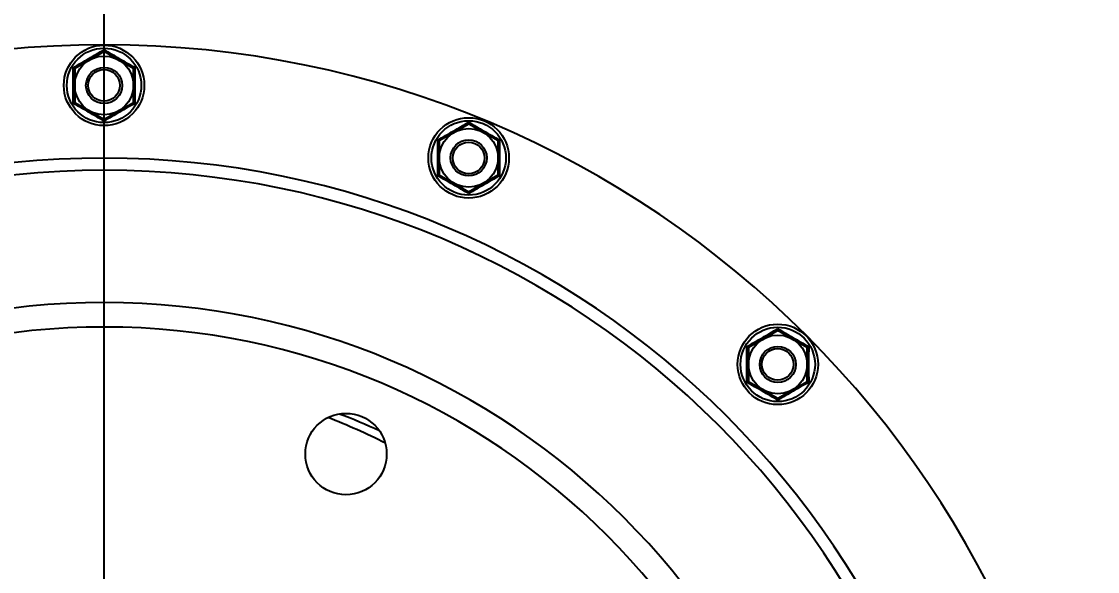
# Model space of a CAD drawing. Header units: millimetres. Extents: x 1186 to 6713, y 237 to 5598.
# Drawn here: x 4652 to 4890.3, y 4893.2 to 5015 of the extents above; entities that cross this region are included whole.
import ezdxf

# ---------------------------------------------------------------- set-up
doc = ezdxf.new("R2010")
doc.units = ezdxf.units.MM
doc.header["$LTSCALE"] = 384.175
doc.header["$PDMODE"] = 3
doc.header["$PDSIZE"] = 8
doc.layers.get('0').update_dxf_attribs({"linetype": 'CONTINUOUS'})
doc.layers.get('Defpoints').update_dxf_attribs({"linetype": 'CONTINUOUS'})
doc.layers.add('02___PRT_ALL_AXES', color=7, linetype='CONTINUOUS')
doc.styles.get("Standard").update_dxf_attribs({"font": 'calibri.ttf'})
doc.dimstyles.get("Standard").update_dxf_attribs({"dimtxt": 43.75, "dimasz": 43.75, "dimexe": 1.5, "dimexo": 1, "dimtad": 1, "dimdsep": 46, "dimtxsty": 'Standard', "dimblk": '_FILLED', "dimblk1": '_FILLED', "dimblk2": '_FILLED', "dimcen": 0.09, "dimazin": 2, "dimtol": 1, "dimtp": 0.01, "dimtm": 0.01, "dimtfac": 1, "dimtofl": 0, "dimtmove": 0, "dimatfit": 3, "dimldrblk": '_FILLED', "dimfxl": 1, "dimtolj": 1, "dimarcsym": 0})

# ---------------------------------------------------------------- blocks, each defined once
blk = doc.blocks.new('_FILLED')
at = {"color": 0, "linetype": 'ByBlock'}
blk.add_solid([(0, 0), (-1, 0.2143), (-1, -0.2143)], dxfattribs=at)
blk = doc.blocks.new('*D76')
at = {"color": 0, "lineweight": -2}
for p, q in [((4670.26, 4790.88), (4670.26, 5275.35)), ((4714.01, 5273.85), (4869.04, 5273.85)), ((5058.81, 5273.85), (4903.78, 5273.85)), ((5102.56, 4790.88), (5102.56, 5275.35))]:
    blk.add_line(p, q, dxfattribs=at)
at = {"layer": 'Defpoints', "color": 0}
for p in [(5102.56, 5273.85), (4670.26, 4789.88), (5102.56, 4789.88)]:
    blk.add_point(p, dxfattribs=at)
at = {"color": 0, "linetype": 'ByBlock', "lineweight": -2, "xscale": 43.75, "yscale": 43.75, "zscale": 43.75, "rotation": 180}
blk.add_blockref('_FILLED', (4670.26, 5273.85), dxfattribs=at)
at = {"color": 0, "linetype": 'ByBlock', "lineweight": -2, "xscale": 43.75, "yscale": 43.75, "zscale": 43.75}
blk.add_blockref('_FILLED', (5102.56, 5273.85), dxfattribs=at)
at = {"color": 0, "insert": (4886.41, 5273.85), "char_height": 43.75, "attachment_point": 5}
blk.add_mtext('\\A1;\\A1;D', dxfattribs=at)
blk = doc.blocks.new('*D77')
at = {"color": 0, "lineweight": -2}
for p, q in [((4668.11, 5195.27), (5190.52, 5195.27)), ((5189.02, 5151.52), (5189.02, 5015.08)), ((5189.02, 4833.63), (5189.02, 4970.08)), ((4668.11, 4789.88), (5190.52, 4789.88))]:
    blk.add_line(p, q, dxfattribs=at)
at = {"layer": 'Defpoints', "color": 0}
for p in [(4667.11, 5195.27), (4667.11, 4789.88), (5189.02, 4789.88)]:
    blk.add_point(p, dxfattribs=at)
at = {"color": 0, "linetype": 'ByBlock', "lineweight": -2, "xscale": 43.75, "yscale": 43.75, "zscale": 43.75}
for p, rotation in [((5189.02, 5195.27), 90), ((5189.02, 4789.88), 270)]:
    blk.add_blockref('_FILLED', p, dxfattribs=dict(at, rotation=rotation))
at = {"color": 0, "insert": (5189.02, 4992.58), "char_height": 43.75, "attachment_point": 5}
blk.add_mtext('\\A1;\\A1;E', dxfattribs=at)
blk = doc.blocks.new('*D78')
at = {"color": 0, "lineweight": -2}
for p, q in [((3990.23, 4791.94), (3990.23, 5283.6)), ((4670.26, 4791.94), (4670.26, 5283.6)), ((4033.98, 5282.1), (4311.9, 5282.1)), ((4626.51, 5282.1), (4348.59, 5282.1))]:
    blk.add_line(p, q, dxfattribs=at)
at = {"layer": 'Defpoints', "color": 0}
for p in [(4670.26, 5282.1), (3990.23, 4790.94), (4670.26, 4790.94)]:
    blk.add_point(p, dxfattribs=at)
at = {"color": 0, "linetype": 'ByBlock', "lineweight": -2, "xscale": 43.75, "yscale": 43.75, "zscale": 43.75, "rotation": 180}
blk.add_blockref('_FILLED', (3990.23, 5282.1), dxfattribs=at)
at = {"color": 0, "linetype": 'ByBlock', "lineweight": -2, "xscale": 43.75, "yscale": 43.75, "zscale": 43.75}
blk.add_blockref('_FILLED', (4670.26, 5282.1), dxfattribs=at)
at = {"color": 0, "insert": (4330.25, 5282.1), "char_height": 43.75, "attachment_point": 5}
blk.add_mtext('\\A1;\\A1;G', dxfattribs=at)

msp = doc.modelspace()

# ---------------------------------------------------------------- linework, layer by layer
at = {"linetype": 'Continuous'}
for p, q in [((4670.26321, 5008.38586), (4663.76334, 5004.63286)), ((4676.76334, 5004.63332), (4670.26321, 5008.38586)), ((4663.76334, 5004.63286), (4663.76361, 4997.1273)), ((4676.76361, 4997.12776), (4676.76334, 5004.63332)), ((4663.76361, 4997.1273), (4670.26374, 4993.37476)), ((4670.26374, 4993.37476), (4676.76361, 4997.12776)), ((4751.00941, 4992.32445), (4744.50954, 4988.57144)), ((4757.50954, 4988.5719), (4751.00941, 4992.32445)), ((4744.50954, 4988.57144), (4744.50981, 4981.06589)), ((4757.50981, 4981.06635), (4757.50954, 4988.5719)), ((4744.50981, 4981.06589), (4751.00994, 4977.31334)), ((4751.00994, 4977.31334), (4757.50981, 4981.06635)), ((4819.46274, 4946.5854), (4812.96287, 4942.83239)), ((4825.96287, 4942.83285), (4819.46274, 4946.5854)), ((4812.96287, 4942.83239), (4812.96314, 4935.32684)), ((4825.96314, 4935.32729), (4825.96287, 4942.83285)), ((4812.96314, 4935.32684), (4819.46327, 4931.57429)), ((4819.46327, 4931.57429), (4825.96314, 4935.32729))]:
    msp.add_line(p, q, dxfattribs=at)
for centre, radius in [((4670.26347, 5000.88031), 8.91272), ((4670.26347, 5000.88031), 8.24637), ((4670.26347, 5000.88031), 6.5), ((4670.26347, 5000.88031), 4), ((4670.26347, 5000.88031), 3.5), ((4751.00968, 4984.81889), 8.91272), ((4751.00968, 4984.81889), 8.24637), ((4751.00968, 4984.81889), 6.5), ((4751.00968, 4984.81889), 4), ((4751.00968, 4984.81889), 3.5), ((4819.463, 4939.07984), 8.91272), ((4819.463, 4939.07984), 8.24637), ((4819.463, 4939.07984), 6.5), ((4819.463, 4939.07984), 4), ((4819.463, 4939.07984), 3.5)]:
    msp.add_circle(centre, radius, dxfattribs=at)
for points in [[(4663.41143, 5004.83601), (4664.5595, 5005.48473), (4666.85409, 5006.78505), (4669.1274, 5008.12223), (4670.2632, 5008.7922)], [(4670.26319, 5008.7922), (4671.39903, 5008.12231), (4673.67244, 5006.78529), (4675.96712, 5005.48513), (4677.11523, 5004.83649)], [(4670.26376, 4992.96842), (4669.12791, 4993.63832), (4666.85451, 4994.97533), (4664.55983, 4996.27549), (4663.41171, 4996.92413)], [(4677.11551, 4996.92461), (4675.96744, 4996.27589), (4673.67285, 4994.97557), (4671.39954, 4993.6384), (4670.26375, 4992.96842)], [(4744.15764, 4988.77459), (4745.3057, 4989.42331), (4747.6003, 4990.72363), (4749.87361, 4992.06081), (4751.0094, 4992.73078)], [(4751.00939, 4992.73078), (4752.14524, 4992.06089), (4754.41864, 4990.72387), (4756.71332, 4989.42372), (4757.86143, 4988.77508)], [(4751.00996, 4976.907), (4749.87412, 4977.5769), (4747.60071, 4978.91391), (4745.30603, 4980.21407), (4744.15792, 4980.86271)], [(4757.86171, 4980.86319), (4756.71365, 4980.21447), (4754.41906, 4978.91415), (4752.14575, 4977.57698), (4751.00995, 4976.907)], [(4812.61097, 4943.03554), (4813.75903, 4943.68426), (4816.05362, 4944.98458), (4818.32693, 4946.32176), (4819.46273, 4946.99173)], [(4819.46272, 4946.99173), (4820.59856, 4946.32184), (4822.87197, 4944.98482), (4825.16665, 4943.68466), (4826.31476, 4943.03603)], [(4819.46329, 4931.16795), (4818.32744, 4931.83785), (4816.05404, 4933.17486), (4813.75936, 4934.47502), (4812.61125, 4935.12366)], [(4826.31504, 4935.12414), (4825.16698, 4934.47542), (4822.87238, 4933.1751), (4820.59907, 4931.83793), (4819.46328, 4931.16795)]]:
    msp.add_open_spline(points, degree=3, dxfattribs=at)
for points, knots in [([(4670.26319, 5008.38586), (4670.26319, 5008.34528), (4670.26421, 5008.65675), (4670.2632, 5008.69732), (4670.26319, 5008.7922)], [0, 0, 0, 0, 0.29956188, 1, 1, 1, 1]), ([(4663.41173, 4996.92412), (4663.42404, 4998.25189), (4663.44514, 5000.88922), (4663.42369, 5003.52656), (4663.41145, 5004.83602)], [0, 0, 0, 0, 0.503470775, 1, 1, 1, 1]), ([(4663.76334, 5004.63286), (4663.7635, 5004.63216), (4663.75916, 5004.6361), (4663.75556, 5004.63687), (4663.7457, 5004.64339), (4663.73404, 5004.64991), (4663.71875, 5004.65897), (4663.69322, 5004.67378), (4663.6552, 5004.6958), (4663.60339, 5004.72557), (4663.54434, 5004.75944), (4663.47957, 5004.7967), (4663.43464, 5004.82261), (4663.41145, 5004.836)], [0, 0, 0, 0, 0.005270768, 0.020858191, 0.046282368, 0.081003533, 0.124365062, 0.175697192, 0.299730798, 0.448270882, 0.617065146, 0.802297204, 1, 1, 1, 1]), ([(4677.11521, 5004.83649), (4677.09202, 5004.8231), (4677.0471, 5004.79718), (4676.98233, 5004.75992), (4676.92327, 5004.72604), (4676.87147, 5004.69627), (4676.83344, 5004.67425), (4676.80792, 5004.65943), (4676.79261, 5004.65037), (4676.78101, 5004.64383), (4676.77101, 5004.63736), (4676.76768, 5004.63651), (4676.76306, 5004.63266), (4676.76334, 5004.63332)], [0, 0, 0, 0, 0.197705209, 0.382939848, 0.551741292, 0.700291465, 0.824330592, 0.875663154, 0.919023194, 0.953740564, 0.97915805, 0.994736811, 1, 1, 1, 1]), ([(4677.11521, 5004.8365), (4677.10291, 5003.50887), (4677.0818, 5000.87153), (4677.10325, 4998.2342), (4677.11549, 4996.92461)], [0, 0, 0, 0, 0.503419542, 1, 1, 1, 1]), ([(4663.76362, 4997.1273), (4663.7639, 4997.12795), (4663.75927, 4997.12414), (4663.75592, 4997.12333), (4663.74587, 4997.11699), (4663.73419, 4997.11061), (4663.71878, 4997.10173), (4663.69315, 4997.08711), (4663.65509, 4997.06514), (4663.60338, 4997.03517), (4663.54451, 4997.00096), (4663.47984, 4996.96348), (4663.43492, 4996.93752), (4663.41172, 4996.92413)], [0, 0, 0, 0, 0.005246527, 0.020788041, 0.046167334, 0.080859382, 0.124204947, 0.175529424, 0.299562897, 0.448123589, 0.616956491, 0.802239647, 1, 1, 1, 1]), ([(4677.11551, 4996.92461), (4677.09231, 4996.938), (4677.04739, 4996.96396), (4676.98271, 4997.00143), (4676.92384, 4997.03564), (4676.87211, 4997.06563), (4676.83411, 4997.08752), (4676.80838, 4997.10226), (4676.7932, 4997.11088), (4676.7809, 4997.11796), (4676.77302, 4997.12225), (4676.76786, 4997.12547), (4676.76605, 4997.12603), (4676.76343, 4997.12845), (4676.76359, 4997.12776)], [0, 0, 0, 0, 0.197757183, 0.383035853, 0.551868359, 0.700432958, 0.824469569, 0.875795596, 0.919142329, 0.953834439, 0.979211825, 0.988239588, 0.994751198, 1, 1, 1, 1]), ([(4670.26375, 4992.96842), (4670.26375, 4993.0633), (4670.26476, 4993.10387), (4670.26372, 4993.41534), (4670.26372, 4993.37477)], [0, 0, 0, 0, 0.700434158, 1, 1, 1, 1]), ([(4751.0094, 4992.32444), (4751.0094, 4992.28386), (4751.01041, 4992.59533), (4751.0094, 4992.63591), (4751.0094, 4992.73078)], [0, 0, 0, 0, 0.29956188, 1, 1, 1, 1]), ([(4744.15794, 4980.8627), (4744.17024, 4982.19047), (4744.19135, 4984.82781), (4744.16989, 4987.46514), (4744.15766, 4988.7746)], [0, 0, 0, 0, 0.503470775, 1, 1, 1, 1]), ([(4744.50954, 4988.57144), (4744.50971, 4988.57074), (4744.50537, 4988.57469), (4744.50176, 4988.57545), (4744.49191, 4988.58197), (4744.48024, 4988.58849), (4744.46495, 4988.59755), (4744.43942, 4988.61236), (4744.4014, 4988.63438), (4744.3496, 4988.66415), (4744.29055, 4988.69802), (4744.22578, 4988.73528), (4744.18085, 4988.7612), (4744.15766, 4988.77458)], [0, 0, 0, 0, 0.005270768, 0.020858191, 0.046282368, 0.081003533, 0.124365062, 0.175697192, 0.299730798, 0.448270882, 0.617065146, 0.802297204, 1, 1, 1, 1]), ([(4757.86142, 4988.77507), (4757.83823, 4988.76168), (4757.7933, 4988.73576), (4757.72853, 4988.6985), (4757.66948, 4988.66462), (4757.61767, 4988.63485), (4757.57965, 4988.61283), (4757.55413, 4988.59801), (4757.53882, 4988.58895), (4757.52722, 4988.58241), (4757.51722, 4988.57594), (4757.51388, 4988.5751), (4757.50926, 4988.57124), (4757.50954, 4988.5719)], [0, 0, 0, 0, 0.197705209, 0.382939848, 0.551741292, 0.700291465, 0.824330592, 0.875663154, 0.919023194, 0.953740564, 0.97915805, 0.994736811, 1, 1, 1, 1]), ([(4757.86142, 4988.77508), (4757.84911, 4987.44745), (4757.82801, 4984.81011), (4757.84946, 4982.17278), (4757.8617, 4980.86319)], [0, 0, 0, 0, 0.503419542, 1, 1, 1, 1]), ([(4744.50982, 4981.06588), (4744.51011, 4981.06653), (4744.50548, 4981.06272), (4744.50213, 4981.06192), (4744.49207, 4981.05557), (4744.48039, 4981.04919), (4744.46498, 4981.04031), (4744.43935, 4981.02569), (4744.40129, 4981.00373), (4744.34959, 4980.97376), (4744.29071, 4980.93954), (4744.22604, 4980.90206), (4744.18112, 4980.8761), (4744.15792, 4980.86271)], [0, 0, 0, 0, 0.005246527, 0.020788041, 0.046167334, 0.080859382, 0.124204947, 0.175529424, 0.299562897, 0.448123589, 0.616956491, 0.802239647, 1, 1, 1, 1]), ([(4757.86171, 4980.86319), (4757.83851, 4980.87658), (4757.79359, 4980.90254), (4757.72891, 4980.94001), (4757.67005, 4980.97422), (4757.61832, 4981.00421), (4757.58031, 4981.02611), (4757.55458, 4981.04084), (4757.5394, 4981.04946), (4757.5271, 4981.05654), (4757.51923, 4981.06083), (4757.51406, 4981.06405), (4757.51225, 4981.06461), (4757.50963, 4981.06703), (4757.5098, 4981.06634)], [0, 0, 0, 0, 0.197757183, 0.383035853, 0.551868359, 0.700432958, 0.824469569, 0.875795596, 0.919142329, 0.953834439, 0.979211825, 0.988239588, 0.994751198, 1, 1, 1, 1]), ([(4751.00996, 4976.90701), (4751.00995, 4977.00188), (4751.01096, 4977.04245), (4751.00993, 4977.35392), (4751.00993, 4977.31335)], [0, 0, 0, 0, 0.700434158, 1, 1, 1, 1]), ([(4819.46272, 4946.58539), (4819.46273, 4946.54481), (4819.46374, 4946.85628), (4819.46273, 4946.89686), (4819.46272, 4946.99173)], [0, 0, 0, 0, 0.29956188, 1, 1, 1, 1]), ([(4812.61126, 4935.12365), (4812.62357, 4936.45142), (4812.64467, 4939.08876), (4812.62322, 4941.72609), (4812.61098, 4943.03555)], [0, 0, 0, 0, 0.503470775, 1, 1, 1, 1]), ([(4812.96287, 4942.83239), (4812.96303, 4942.83169), (4812.95869, 4942.83564), (4812.95509, 4942.8364), (4812.94523, 4942.84292), (4812.93357, 4942.84944), (4812.91828, 4942.8585), (4812.89275, 4942.87331), (4812.85473, 4942.89533), (4812.80292, 4942.9251), (4812.74387, 4942.95897), (4812.6791, 4942.99623), (4812.63417, 4943.02214), (4812.61099, 4943.03553)], [0, 0, 0, 0, 0.005270768, 0.020858191, 0.046282368, 0.081003533, 0.124365062, 0.175697192, 0.299730798, 0.448270882, 0.617065146, 0.802297204, 1, 1, 1, 1]), ([(4826.31474, 4943.03602), (4826.29155, 4943.02263), (4826.24663, 4942.99671), (4826.18186, 4942.95945), (4826.1228, 4942.92557), (4826.071, 4942.8958), (4826.03297, 4942.87378), (4826.00745, 4942.85896), (4825.99214, 4942.8499), (4825.98054, 4942.84336), (4825.97054, 4942.83689), (4825.96721, 4942.83604), (4825.96259, 4942.83219), (4825.96287, 4942.83285)], [0, 0, 0, 0, 0.197705209, 0.382939848, 0.551741292, 0.700291465, 0.824330592, 0.875663154, 0.919023194, 0.953740564, 0.97915805, 0.994736811, 1, 1, 1, 1]), ([(4826.31474, 4943.03603), (4826.30244, 4941.7084), (4826.28133, 4939.07106), (4826.30278, 4936.43373), (4826.31502, 4935.12414)], [0, 0, 0, 0, 0.503419542, 1, 1, 1, 1]), ([(4812.96315, 4935.32683), (4812.96343, 4935.32748), (4812.95881, 4935.32367), (4812.95545, 4935.32287), (4812.9454, 4935.31652), (4812.93372, 4935.31014), (4812.91831, 4935.30126), (4812.89268, 4935.28664), (4812.85462, 4935.26468), (4812.80291, 4935.23471), (4812.74404, 4935.20049), (4812.67937, 4935.16301), (4812.63445, 4935.13705), (4812.61125, 4935.12366)], [0, 0, 0, 0, 0.005246527, 0.020788041, 0.046167334, 0.080859382, 0.124204947, 0.175529424, 0.299562897, 0.448123589, 0.616956491, 0.802239647, 1, 1, 1, 1]), ([(4826.31504, 4935.12414), (4826.29184, 4935.13753), (4826.24692, 4935.16349), (4826.18224, 4935.20096), (4826.12337, 4935.23517), (4826.07164, 4935.26516), (4826.03364, 4935.28705), (4826.00791, 4935.30179), (4825.99273, 4935.31041), (4825.98043, 4935.31749), (4825.97256, 4935.32178), (4825.96739, 4935.325), (4825.96558, 4935.32556), (4825.96296, 4935.32798), (4825.96312, 4935.32729)], [0, 0, 0, 0, 0.197757183, 0.383035853, 0.551868359, 0.700432958, 0.824469569, 0.875795596, 0.919142329, 0.953834439, 0.979211825, 0.988239588, 0.994751198, 1, 1, 1, 1]), ([(4819.46328, 4931.16795), (4819.46328, 4931.26283), (4819.46429, 4931.3034), (4819.46325, 4931.61487), (4819.46325, 4931.5743)], [0, 0, 0, 0, 0.700434158, 1, 1, 1, 1])]:
    msp.add_open_spline(points, degree=3, knots=knots, dxfattribs=at)
at = {"layer": '02___PRT_ALL_AXES', "linetype": 'Continuous'}
msp.add_circle((4723.83915, 4919.22345), 9, dxfattribs=at)
for centre, radius, start, end in [((4670.26347, 4789.88031), 220, 0, 359.88), ((4670.26347, 4789.88031), 194.89893, 0, 359.88), ((4670.26347, 4789.88031), 192.18745, 0, 359.88), ((4670.26347, 4789.88031), 162.9051, 0, 359.88), ((4670.26347, 4789.88031), 157.48215, 0, 359.88), ((4670.26347, 4789.88031), 147.69389, 65.593167, 69.3574835), ((4666.26347, 4789.88031), 147.5, 63.2904163, 68.7155863)]:
    msp.add_arc(centre, radius, start, end, dxfattribs=at)

# ---------------------------------------------------------------- dimensions: what is measured, and where the dimension line sits
for base, p1, p2, text, picture, middle in [((4670.26347, 5282.10022), (3990.2329, 4790.93868), (4670.26347, 4790.93868), '\\A1;G', '*D78', (4330.24819, 5282.10022)), ((5102.55559, 5273.84564), (4670.26347, 4789.88031), (5102.55559, 4789.88031), '\\A1;D', '*D76', (4886.40953, 5273.84564))]:
    dim = msp.add_linear_dim(base=base, p1=p1, p2=p2, text=text, dimstyle='Standard', override={"dimtad": 0, "dimtih": 1, "dimtoh": 1, "dimdec": 4, "dimzin": 0, "dimtxsty": 'Standard', "dimcen": 62.865, "dimadec": 0, "dimazin": 0, "dimtdec": 4, "dimtzin": 0})
    dim.commit()
    dim.dimension.update_dxf_attribs({"geometry": picture, "text_midpoint": middle, "dimtype": 160})
dim = msp.add_linear_dim(base=(5189.0216, 4789.88031), p1=(4667.11335, 5195.27166), p2=(4667.11335, 4789.88031), angle=90, text='\\A1;E', dimstyle='Standard', override={"dimtad": 0, "dimtih": 1, "dimtoh": 1, "dimdec": 4, "dimzin": 0, "dimtxsty": 'Standard', "dimcen": 62.865, "dimadec": 0, "dimazin": 0, "dimtdec": 4, "dimtzin": 0})
dim.commit()
dim.dimension.update_dxf_attribs({"geometry": '*D77', "text_midpoint": (5189.0216, 4992.57599), "dimtype": 160})

doc.saveas('drawing.dxf')
